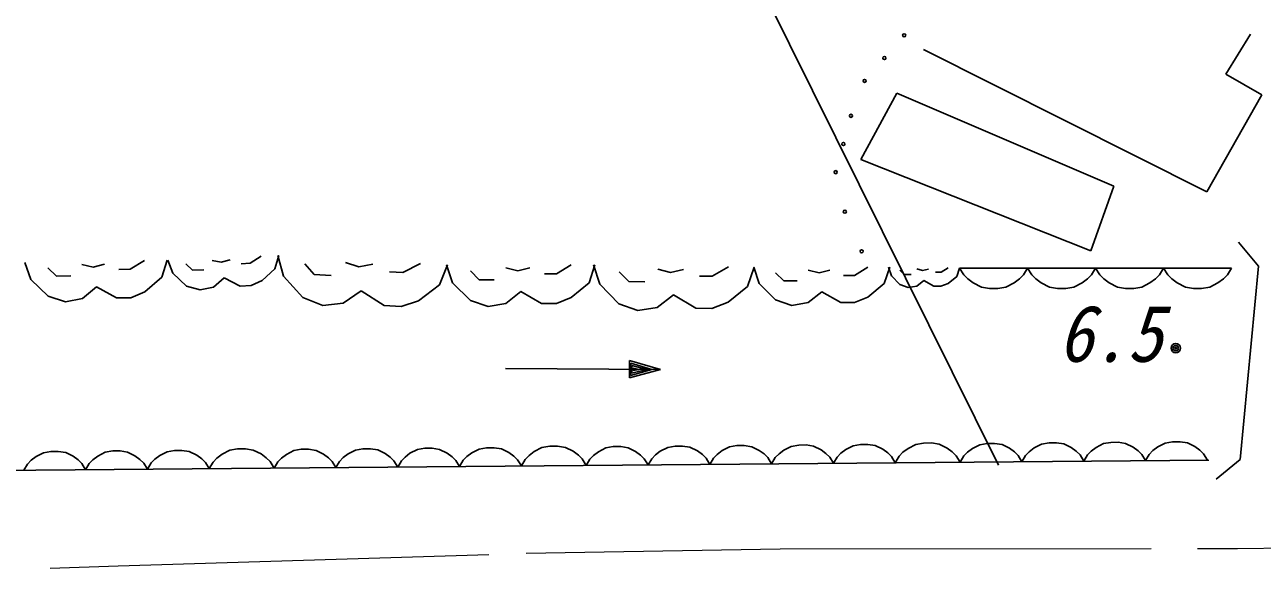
# Model space of a CAD drawing. Units: millimetres on the paper. Extents: x 40 to 680, y 20 to 380.
# Drawn here: x 83.59 to 123.64, y 274.21 to 292.42 of the extents above; entities that cross this region are included whole.
import ezdxf
from ezdxf.enums import TextEntityAlignment as Align

# ---------------------------------------------------------------- set-up
doc = ezdxf.new("R2010")
doc.units = ezdxf.units.MM
doc.linetypes.add('CHAIN', pattern=[18.5, 12, -1.5, 3.5, -1.5])
for name, color, linetype, lineweight in [('M-BGD', 7, 'Continuous', 25), ('M-BMK', 2, 'CHAIN', 13), ('M-STR-STRC', 7, 'Continuous', 25)]:
    doc.layers.add(name, color=color, linetype=linetype, lineweight=lineweight)
doc.styles.add('ＭＳ ゴシック', font='')
doc.styles.get('ＭＳ ゴシック').set_extended_font_data('MS Gothic')

msp = doc.modelspace()

# ---------------------------------------------------------------- linework, layer by layer
at = {"layer": 'M-BGD'}
for p, q in [((122.459, 290.822), (123.259, 292.114)), ((112.675, 291.622), (121.844, 287.007)), ((123.628, 290.145), (122.459, 290.822)), ((110.644, 288.053), (111.814, 290.207)), ((118.829, 287.191), (111.814, 290.207)), ((121.844, 287.007), (123.628, 290.145)), ((110.644, 288.053), (118.09, 285.099)), ((118.09, 285.099), (118.829, 287.191)), ((123.511, 284.607), (122.873, 285.377)), ((83.599, 284.723), (83.793, 284.174)), ((87.008, 284.503), (87.463, 284.787)), ((88.024, 284.244), (88.199, 284.799)), ((88.217, 284.8), (88.379, 284.375)), ((89.659, 284.789), (89.95, 284.73)), ((89.95, 284.73), (90.234, 284.814)), ((90.888, 284.698), (91.238, 284.929)), ((91.688, 284.515), (91.814, 284.953)), ((91.784, 284.955), (91.966, 284.284)), ((93.974, 284.721), (94.407, 284.587)), ((84.338, 284.551), (84.619, 284.28)), ((85.441, 284.661), (85.81, 284.576)), ((85.81, 284.576), (86.177, 284.674)), ((86.64, 284.497), (87.008, 284.503)), ((88.379, 284.375), (88.829, 283.961)), ((88.799, 284.681), (89.024, 284.474)), ((89.024, 284.474), (89.383, 284.489)), ((90.6, 284.685), (90.888, 284.698)), ((91.272, 284.137), (91.688, 284.515)), ((92.65, 284.686), (92.961, 284.338)), ((92.961, 284.338), (93.51, 284.307)), ((94.407, 284.587), (94.853, 284.672)), ((95.39, 284.421), (95.829, 284.397)), ((95.829, 284.397), (96.397, 284.695)), ((97.018, 283.999), (97.275, 284.646)), ((97.244, 284.646), (97.436, 284.07)), ((98.012, 284.454), (98.3, 284.166)), ((99.164, 284.55), (99.548, 284.454)), ((99.548, 284.454), (99.932, 284.55)), ((100.412, 284.358), (100.796, 284.358)), ((100.796, 284.358), (101.276, 284.646)), ((101.852, 284.07), (102.044, 284.646)), ((101.998, 284.646), (102.197, 284.019)), ((102.827, 284.426), (103.134, 284.109)), ((104.077, 284.511), (104.491, 284.401)), ((104.491, 284.401), (104.908, 284.499)), ((105.841, 284.277), (106.366, 284.581)), ((106.98, 283.948), (107.198, 284.569)), ((107.182, 284.569), (107.358, 284.041)), ((107.886, 284.393), (108.15, 284.129)), ((108.942, 284.481), (109.294, 284.393)), ((109.294, 284.393), (109.646, 284.481)), ((110.438, 284.305), (110.878, 284.569)), ((111.406, 284.041), (111.582, 284.569)), ((111.544, 284.569), (111.634, 284.292)), ((111.911, 284.473), (112.048, 284.334)), ((112.048, 284.334), (112.278, 284.331)), ((112.464, 284.514), (112.647, 284.466)), ((112.647, 284.466), (112.832, 284.51)), ((113.061, 284.415), (113.245, 284.413)), ((113.245, 284.413), (113.476, 284.549)), ((113.749, 284.27), (113.844, 284.545)), ((113.844, 284.545), (122.644, 284.545)), ((113.844, 284.545), (113.976, 284.325)), ((113.976, 284.325), (114.108, 284.193)), ((115.78, 284.193), (115.912, 284.325)), ((115.912, 284.325), (116.044, 284.545)), ((116.044, 284.545), (116.176, 284.325)), ((116.176, 284.325), (116.308, 284.193)), ((117.98, 284.193), (118.112, 284.325)), ((118.112, 284.325), (118.244, 284.545)), ((118.244, 284.545), (118.376, 284.325)), ((118.376, 284.325), (118.508, 284.193)), ((120.18, 284.193), (120.312, 284.325)), ((120.312, 284.325), (120.444, 284.545)), ((120.444, 284.545), (120.576, 284.325)), ((120.576, 284.325), (120.708, 284.193)), ((122.38, 284.193), (122.512, 284.325)), ((122.512, 284.325), (122.644, 284.545)), ((122.92, 278.345), (123.511, 284.607)), ((83.793, 284.174), (84.354, 283.631)), ((84.619, 284.28), (85.079, 284.287)), ((85.459, 283.558), (85.913, 283.933)), ((85.913, 283.933), (86.563, 283.576)), ((87.48, 283.775), (88.024, 284.244)), ((88.829, 283.961), (89.267, 283.836)), ((89.267, 283.836), (89.696, 283.926)), ((89.696, 283.926), (90.043, 284.229)), ((90.043, 284.229), (90.559, 283.963)), ((90.559, 283.963), (90.919, 283.978)), ((90.919, 283.978), (91.272, 284.137)), ((91.966, 284.284), (92.588, 283.588)), ((96.329, 283.487), (97.018, 283.999)), ((97.436, 284.07), (98.012, 283.494)), ((98.3, 284.166), (98.78, 284.166)), ((101.276, 283.59), (101.852, 284.07)), ((102.197, 284.019), (102.812, 283.386)), ((103.134, 284.109), (103.654, 284.101)), ((105.425, 284.283), (105.841, 284.277)), ((106.349, 283.437), (106.98, 283.948)), ((107.358, 284.041), (107.886, 283.513)), ((108.15, 284.129), (108.59, 284.129)), ((110.086, 284.305), (110.438, 284.305)), ((110.878, 283.601), (111.406, 284.041)), ((111.634, 284.292), (111.907, 284.013)), ((111.907, 284.013), (112.182, 283.918)), ((112.182, 283.918), (112.458, 283.962)), ((112.458, 283.962), (112.69, 284.143)), ((112.69, 284.143), (113.01, 283.956)), ((113.01, 283.956), (113.24, 283.953)), ((113.24, 283.953), (113.471, 284.043)), ((113.471, 284.043), (113.749, 284.27)), ((114.108, 284.193), (114.284, 284.061)), ((114.284, 284.061), (114.548, 283.929)), ((114.548, 283.929), (114.812, 283.885)), ((115.076, 283.885), (115.34, 283.929)), ((115.34, 283.929), (115.604, 284.061)), ((115.604, 284.061), (115.78, 284.193)), ((116.308, 284.193), (116.484, 284.061)), ((116.484, 284.061), (116.748, 283.929)), ((116.748, 283.929), (117.012, 283.885)), ((117.276, 283.885), (117.54, 283.929)), ((117.54, 283.929), (117.804, 284.061)), ((117.804, 284.061), (117.98, 284.193)), ((118.508, 284.193), (118.684, 284.061)), ((118.684, 284.061), (118.948, 283.929)), ((118.948, 283.929), (119.212, 283.885)), ((119.476, 283.885), (119.74, 283.929)), ((119.74, 283.929), (120.004, 284.061)), ((120.004, 284.061), (120.18, 284.193)), ((120.708, 284.193), (120.884, 284.061)), ((120.884, 284.061), (121.148, 283.929)), ((121.148, 283.929), (121.412, 283.885)), ((121.676, 283.885), (121.94, 283.929)), ((121.94, 283.929), (122.204, 284.061)), ((122.204, 284.061), (122.38, 284.193)), ((84.354, 283.631), (84.909, 283.456)), ((84.909, 283.456), (85.459, 283.558)), ((86.563, 283.576), (87.023, 283.584)), ((87.023, 283.584), (87.48, 283.775)), ((92.588, 283.588), (93.235, 283.331)), ((93.9, 283.403), (94.474, 283.812)), ((94.474, 283.812), (95.218, 283.329)), ((99.164, 283.398), (99.644, 283.782)), ((99.644, 283.782), (100.316, 283.398)), ((100.796, 283.398), (101.276, 283.59)), ((104.058, 283.263), (104.584, 283.672)), ((104.584, 283.672), (105.306, 283.245)), ((108.942, 283.425), (109.382, 283.777)), ((109.382, 283.777), (109.998, 283.425)), ((110.438, 283.425), (110.878, 283.601)), ((114.812, 283.885), (115.076, 283.885)), ((117.012, 283.885), (117.276, 283.885)), ((119.212, 283.885), (119.476, 283.885)), ((121.412, 283.885), (121.676, 283.885)), ((93.235, 283.331), (93.9, 283.403)), ((95.218, 283.329), (95.767, 283.298)), ((95.767, 283.298), (96.329, 283.487)), ((98.012, 283.494), (98.588, 283.302)), ((98.588, 283.302), (99.164, 283.398)), ((100.316, 283.398), (100.796, 283.398)), ((102.812, 283.386), (103.432, 283.169)), ((103.432, 283.169), (104.058, 283.263)), ((105.306, 283.245), (105.826, 283.237)), ((105.826, 283.237), (106.349, 283.437)), ((107.886, 283.513), (108.414, 283.337)), ((108.414, 283.337), (108.942, 283.425)), ((109.998, 283.425), (110.438, 283.425)), ((103.158, 280.987), (103.161, 281.547)), ((103.161, 281.547), (104.159, 281.26)), ((104.159, 281.26), (99.15, 281.292)), ((104.159, 281.26), (103.158, 280.987)), ((103.198, 281.066), (103.201, 281.466)), ((103.879, 281.262), (103.198, 281.066)), ((103.201, 281.466), (103.879, 281.262)), ((103.239, 281.146), (103.24, 281.386)), ((103.719, 281.263), (103.239, 281.146)), ((103.24, 281.386), (103.719, 281.263)), ((103.279, 281.226), (103.28, 281.306)), ((103.479, 281.265), (103.279, 281.226)), ((103.28, 281.306), (103.479, 281.265)), ((96.777, 278.714), (96.537, 278.712)), ((97.017, 278.676), (96.777, 278.714)), ((98.537, 278.729), (98.297, 278.687)), ((98.777, 278.731), (98.537, 278.729)), ((99.017, 278.693), (98.777, 278.731)), ((100.329, 278.733), (100.078, 278.605)), ((100.58, 278.777), (100.329, 278.733)), ((100.832, 278.779), (100.58, 278.777)), ((101.085, 278.739), (100.832, 278.779)), ((101.338, 278.615), (101.085, 278.739)), ((102.397, 278.722), (102.158, 278.6)), ((102.636, 278.765), (102.397, 278.722)), ((102.876, 278.767), (102.636, 278.765)), ((103.117, 278.729), (102.876, 278.767)), ((103.358, 278.611), (103.117, 278.729)), ((104.397, 278.74), (104.158, 278.618)), ((104.636, 278.782), (104.397, 278.74)), ((104.876, 278.784), (104.636, 278.782)), ((105.117, 278.746), (104.876, 278.784)), ((105.358, 278.628), (105.117, 278.746)), ((106.397, 278.757), (106.158, 278.635)), ((106.636, 278.799), (106.397, 278.757)), ((106.876, 278.801), (106.636, 278.799)), ((107.117, 278.763), (106.876, 278.801)), ((107.358, 278.645), (107.117, 278.763)), ((108.397, 278.774), (108.158, 278.652)), ((108.636, 278.816), (108.397, 278.774)), ((108.876, 278.818), (108.636, 278.816)), ((109.117, 278.78), (108.876, 278.818)), ((109.358, 278.662), (109.117, 278.78)), ((110.396, 278.791), (110.158, 278.669)), ((110.636, 278.833), (110.396, 278.791)), ((110.876, 278.835), (110.636, 278.833)), ((111.116, 278.797), (110.876, 278.835)), ((111.357, 278.68), (111.116, 278.797)), ((112.428, 278.837), (112.177, 278.709)), ((112.68, 278.881), (112.428, 278.837)), ((112.932, 278.883), (112.68, 278.881)), ((113.184, 278.843), (112.932, 278.883)), ((113.437, 278.719), (113.184, 278.843)), ((113.606, 278.595), (113.437, 278.719)), ((114.496, 278.827), (114.257, 278.704)), ((114.736, 278.869), (114.496, 278.827)), ((114.976, 278.871), (114.736, 278.869)), ((115.216, 278.833), (114.976, 278.871)), ((115.457, 278.715), (115.216, 278.833)), ((115.618, 278.596), (115.457, 278.715)), ((116.257, 278.722), (116.098, 278.6)), ((116.496, 278.844), (116.257, 278.722)), ((116.736, 278.886), (116.496, 278.844)), ((116.976, 278.888), (116.736, 278.886)), ((117.216, 278.85), (116.976, 278.888)), ((117.457, 278.732), (117.216, 278.85)), ((117.618, 278.613), (117.457, 278.732)), ((118.257, 278.739), (118.098, 278.618)), ((118.496, 278.861), (118.257, 278.739)), ((118.736, 278.903), (118.496, 278.861)), ((118.976, 278.905), (118.736, 278.903)), ((119.216, 278.867), (118.976, 278.905)), ((119.457, 278.749), (119.216, 278.867)), ((119.618, 278.631), (119.457, 278.749)), ((120.257, 278.756), (120.098, 278.635)), ((120.496, 278.878), (120.257, 278.756)), ((120.736, 278.92), (120.496, 278.878)), ((120.976, 278.922), (120.736, 278.92)), ((121.216, 278.884), (120.976, 278.922)), ((121.457, 278.766), (121.216, 278.884)), ((121.618, 278.648), (121.457, 278.766)), ((65.363, 277.844), (121.905, 278.33)), ((83.8, 278.322), (83.681, 278.201)), ((83.959, 278.444), (83.8, 278.322)), ((84.197, 278.566), (83.959, 278.444)), ((84.437, 278.608), (84.197, 278.566)), ((84.677, 278.61), (84.437, 278.608)), ((84.917, 278.572), (84.677, 278.61)), ((85.158, 278.454), (84.917, 278.572)), ((85.319, 278.336), (85.158, 278.454)), ((85.441, 278.217), (85.319, 278.336)), ((85.799, 278.34), (85.681, 278.219)), ((85.958, 278.461), (85.799, 278.34)), ((86.197, 278.583), (85.958, 278.461)), ((86.437, 278.625), (86.197, 278.583)), ((86.677, 278.627), (86.437, 278.625)), ((86.917, 278.589), (86.677, 278.627)), ((87.158, 278.471), (86.917, 278.589)), ((87.319, 278.353), (87.158, 278.471)), ((87.44, 278.234), (87.319, 278.353)), ((87.799, 278.357), (87.68, 278.236)), ((87.958, 278.478), (87.799, 278.357)), ((88.197, 278.6), (87.958, 278.478)), ((88.437, 278.642), (88.197, 278.6)), ((88.677, 278.644), (88.437, 278.642)), ((88.917, 278.607), (88.677, 278.644)), ((89.158, 278.489), (88.917, 278.607)), ((89.319, 278.37), (89.158, 278.489)), ((89.44, 278.251), (89.319, 278.37)), ((89.811, 278.39), (89.686, 278.263)), ((89.978, 278.518), (89.811, 278.39)), ((90.229, 278.646), (89.978, 278.518)), ((90.481, 278.69), (90.229, 278.646)), ((90.733, 278.692), (90.481, 278.69)), ((90.985, 278.652), (90.733, 278.692)), ((91.238, 278.528), (90.985, 278.652)), ((91.407, 278.404), (91.238, 278.528)), ((91.534, 278.279), (91.407, 278.404)), ((91.899, 278.392), (91.78, 278.271)), ((92.058, 278.514), (91.899, 278.392)), ((92.297, 278.636), (92.058, 278.514)), ((92.537, 278.678), (92.297, 278.636)), ((92.777, 278.68), (92.537, 278.678)), ((93.017, 278.642), (92.777, 278.68)), ((93.258, 278.524), (93.017, 278.642)), ((93.419, 278.405), (93.258, 278.524)), ((93.54, 278.286), (93.419, 278.405)), ((93.899, 278.409), (93.78, 278.288)), ((94.058, 278.531), (93.899, 278.409)), ((94.297, 278.653), (94.058, 278.531)), ((94.537, 278.695), (94.297, 278.653)), ((94.777, 278.697), (94.537, 278.695)), ((95.017, 278.659), (94.777, 278.697)), ((95.258, 278.541), (95.017, 278.659)), ((95.419, 278.422), (95.258, 278.541)), ((95.54, 278.303), (95.419, 278.422)), ((95.899, 278.427), (95.78, 278.306)), ((96.058, 278.548), (95.899, 278.427)), ((96.297, 278.67), (96.058, 278.548)), ((96.537, 278.712), (96.297, 278.67)), ((97.258, 278.558), (97.017, 278.676)), ((97.419, 278.44), (97.258, 278.558)), ((97.54, 278.321), (97.419, 278.44)), ((97.662, 278.122), (97.54, 278.321)), ((97.78, 278.323), (97.662, 278.122)), ((97.899, 278.444), (97.78, 278.323)), ((98.058, 278.565), (97.899, 278.444)), ((98.297, 278.687), (98.058, 278.565)), ((99.258, 278.575), (99.017, 278.693)), ((99.419, 278.457), (99.258, 278.575)), ((99.54, 278.338), (99.419, 278.457)), ((99.662, 278.139), (99.54, 278.338)), ((99.786, 278.35), (99.662, 278.139)), ((99.911, 278.477), (99.786, 278.35)), ((100.078, 278.605), (99.911, 278.477)), ((101.507, 278.491), (101.338, 278.615)), ((101.634, 278.366), (101.507, 278.491)), ((101.762, 278.157), (101.634, 278.366)), ((101.88, 278.358), (101.762, 278.157)), ((101.999, 278.479), (101.88, 278.358)), ((102.158, 278.6), (101.999, 278.479)), ((103.519, 278.492), (103.358, 278.611)), ((103.64, 278.373), (103.519, 278.492)), ((103.762, 278.174), (103.64, 278.373)), ((103.88, 278.375), (103.762, 278.174)), ((103.999, 278.496), (103.88, 278.375)), ((104.158, 278.618), (103.999, 278.496)), ((105.519, 278.509), (105.358, 278.628)), ((105.64, 278.39), (105.519, 278.509)), ((105.761, 278.191), (105.64, 278.39)), ((105.88, 278.392), (105.761, 278.191)), ((105.999, 278.513), (105.88, 278.392)), ((106.158, 278.635), (105.999, 278.513)), ((107.519, 278.527), (107.358, 278.645)), ((107.64, 278.408), (107.519, 278.527)), ((107.761, 278.209), (107.64, 278.408)), ((107.88, 278.41), (107.761, 278.209)), ((107.999, 278.531), (107.88, 278.41)), ((108.158, 278.652), (107.999, 278.531)), ((109.519, 278.544), (109.358, 278.662)), ((109.64, 278.425), (109.519, 278.544)), ((109.761, 278.226), (109.64, 278.425)), ((109.88, 278.427), (109.761, 278.226)), ((109.999, 278.548), (109.88, 278.427)), ((110.158, 278.669), (109.999, 278.548)), ((111.519, 278.561), (111.357, 278.68)), ((111.64, 278.442), (111.519, 278.561)), ((111.761, 278.243), (111.64, 278.442)), ((111.885, 278.454), (111.761, 278.243)), ((112.01, 278.581), (111.885, 278.454)), ((112.177, 278.709), (112.01, 278.581)), ((113.733, 278.47), (113.606, 278.595)), ((113.861, 278.261), (113.733, 278.47)), ((113.979, 278.462), (113.861, 278.261)), ((114.098, 278.583), (113.979, 278.462)), ((114.257, 278.704), (114.098, 278.583)), ((115.739, 278.477), (115.618, 278.596)), ((115.861, 278.278), (115.739, 278.477)), ((115.979, 278.479), (115.861, 278.278)), ((116.098, 278.6), (115.979, 278.479)), ((117.739, 278.494), (117.618, 278.613)), ((117.861, 278.295), (117.739, 278.494)), ((117.979, 278.496), (117.861, 278.295)), ((118.098, 278.618), (117.979, 278.496)), ((119.739, 278.512), (119.618, 278.631)), ((119.861, 278.313), (119.739, 278.512)), ((119.979, 278.514), (119.861, 278.313)), ((120.098, 278.635), (119.979, 278.514)), ((121.739, 278.529), (121.618, 278.648)), ((121.861, 278.33), (121.739, 278.529)), ((122.15, 277.707), (122.92, 278.345)), ((83.681, 278.201), (83.562, 278)), ((85.562, 278.018), (85.441, 278.217)), ((85.681, 278.219), (85.562, 278.018)), ((87.562, 278.035), (87.44, 278.234)), ((87.68, 278.236), (87.562, 278.035)), ((89.562, 278.052), (89.44, 278.251)), ((89.686, 278.263), (89.562, 278.052)), ((91.662, 278.07), (91.534, 278.279)), ((91.78, 278.271), (91.662, 278.07)), ((93.662, 278.087), (93.54, 278.286)), ((93.78, 278.288), (93.662, 278.087)), ((95.662, 278.105), (95.54, 278.303)), ((95.78, 278.306), (95.662, 278.105))]:
    msp.add_line(p, q, dxfattribs=at)
for centre, radius in [((112.05, 292.078), 0.05), ((111.41, 291.339), 0.05), ((110.77, 290.601), 0.05), ((110.327, 289.469), 0.05), ((110.081, 288.558), 0.05), ((109.835, 287.647), 0.05), ((110.13, 286.367), 0.05), ((110.672, 285.087), 0.05), ((120.837, 281.953), 0.15), ((120.837, 281.953), 0.09), ((120.837, 281.953), 0.03)]:
    msp.add_circle(centre, radius, dxfattribs=at)
at = {"layer": 'M-BMK'}
for p, q in [((122.832, 275.47), (145.029, 275.738)), ((86.617, 274.908), (99.82, 275.312)), ((99.82, 275.312), (108.041, 275.46)), ((108.041, 275.46), (122.832, 275.47)), ((65.924, 274.214), (86.617, 274.908))]:
    msp.add_line(p, q, dxfattribs=at)
at = {"layer": 'M-STR-STRC'}
msp.add_line((106.375, 295.77), (115.098, 278.163), dxfattribs=at)

# ---------------------------------------------------------------- texts
at = {"layer": 'M-BGD', "style": 'ＭＳ ゴシック', "oblique": 15, "width": 0.9}
msp.add_text('6.5', height=1.833, dxfattribs=at).set_placement((117.024, 280.96), align=Align.BOTTOM_LEFT)

doc.saveas('drawing.dxf')
